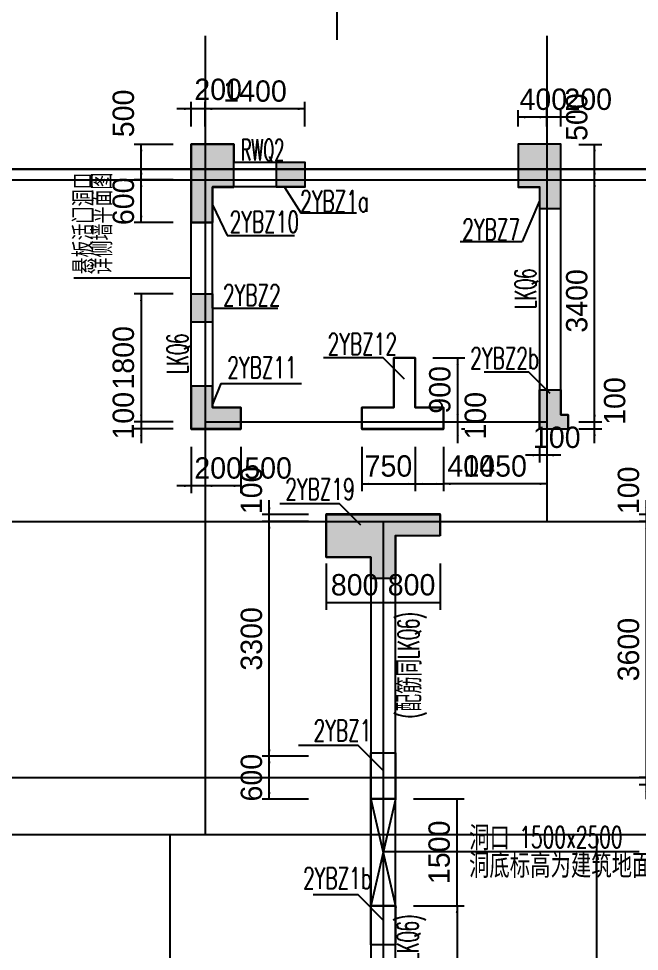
# Model space of a CAD drawing. Extents: x 387171 to 699106, y 11966 to 245688.
# Drawn here: x 574785 to 583510, y 221396 to 234504 of the extents above; entities that cross this region are included whole.
import ezdxf

# ---------------------------------------------------------------- set-up
doc = ezdxf.new("R2010")
doc.units = 0
doc.header["$LTSCALE"] = 100
doc.header["$MEASUREMENT"] = 0
for name, color, linetype in [('b边缘构件', 235, 'Continuous'), ('DOTE', 253, 'Continuous'), ('HIDE_BEAMDIMMASS', 2, 'Continuous'), ('Q-TEXT', 2, 'Continuous'), ('wall-主楼', 2, 'Continuous'), ('wall-开洞', 5, 'Continuous'), ('Y阴影', 254, 'Continuous'), ('剪力墙开洞', 5, 'Continuous'), ('小尺寸', 4, 'Continuous'), ('边缘构件标注', 1, 'Continuous')]:
    doc.layers.add(name, color=color, linetype=linetype)
doc.styles.add('hztxt', font='hztxt')
doc.styles.get("Standard").update_dxf_attribs({"font": 'standard'})
doc.dimstyles.get("Standard").update_dxf_attribs({"dimtxt": 300, "dimasz": 100, "dimexe": 100, "dimexo": 250, "dimgap": 100, "dimtad": 0, "dimtoh": 1, "dimdec": 0, "dimdsep": 46, "dimcen": 0.09, "dimclrt": 7, "dimadec": 0, "dimazin": 0, "dimtfac": 1, "dimtdec": 4, "dimtofl": 0, "dimtmove": 0, "dimatfit": 3, "dimfxl": 1, "dimtolj": 1, "dimtzin": 0, "dimarcsym": 0})

# ---------------------------------------------------------------- blocks, each defined once
blk = doc.blocks.new('*D2143')
at = {"layer": '小尺寸', "color": 0, "linetype": 'ByBlock', "lineweight": -2}
for p, q in [((580397, 222037), (581047, 222037)), ((580947, 222037), (580947, 219437)), ((580397, 219437), (581047, 219437))]:
    blk.add_line(p, q, dxfattribs=at)
for points in [[(580947, 222037), (580963, 221937), (580930, 221937)], [(580947, 219437), (580930, 219537), (580963, 219537)]]:
    blk.add_solid(points, dxfattribs=at)
at = {"layer": '小尺寸', "color": 7, "linetype": 'Continuous', "lineweight": -2, "insert": (580697, 220737), "char_height": 300, "width": 775, "attachment_point": 5, "rotation": 90, "style": 'hztxt'}
blk.add_mtext('2600', dxfattribs=at)
blk = doc.blocks.new('*D981')
at = {"layer": '小尺寸', "color": 0, "linetype": 'ByBlock', "lineweight": -2}
for p, q in [((579608, 228487), (579608, 227865)), ((580358, 228487), (580358, 227865)), ((579608, 227965), (580358, 227965))]:
    blk.add_line(p, q, dxfattribs=at)
for points in [[(579608, 227965), (579708, 227981), (579708, 227948)], [(580358, 227965), (580258, 227948), (580258, 227981)]]:
    blk.add_solid(points, dxfattribs=at)
at = {"layer": '小尺寸', "color": 7, "linetype": 'Continuous', "lineweight": -2, "insert": (579983, 228215), "char_height": 300, "width": 566.67, "attachment_point": 5, "rotation": 360, "style": 'hztxt'}
blk.add_mtext('750', dxfattribs=at)
blk = doc.blocks.new('*D935')
at = {"layer": '小尺寸', "color": 0, "linetype": 'ByBlock', "lineweight": -2}
for p, q in [((580956, 228537), (580956, 229037)), ((581008, 228837), (581056, 228837)), ((581008, 228737), (581056, 228737))]:
    blk.add_line(p, q, dxfattribs=at)
for points in [[(580956, 228837), (580939, 228937), (580973, 228937)], [(580956, 228737), (580973, 228637), (580939, 228637)]]:
    blk.add_solid(points, dxfattribs=at)
at = {"layer": '小尺寸', "color": 7, "linetype": 'Continuous', "lineweight": -2, "insert": (581206, 228923), "char_height": 300, "width": 476.67, "attachment_point": 5, "rotation": 90, "style": 'hztxt'}
blk.add_mtext('100', dxfattribs=at)
blk = doc.blocks.new('*D523')
at = {"layer": '小尺寸', "color": 0, "linetype": 'ByBlock', "lineweight": -2}
for p, q in [((580608, 229737), (581056, 229737)), ((580956, 228837), (580956, 229737)), ((580608, 228837), (581056, 228837))]:
    blk.add_line(p, q, dxfattribs=at)
for points in [[(580956, 229737), (580973, 229637), (580939, 229637)], [(580956, 228837), (580939, 228937), (580973, 228937)]]:
    blk.add_solid(points, dxfattribs=at)
at = {"layer": '小尺寸', "color": 7, "linetype": 'Continuous', "lineweight": -2, "insert": (580706, 229287), "char_height": 300, "width": 556.67, "attachment_point": 5, "rotation": 90, "style": 'hztxt'}
blk.add_mtext('900', dxfattribs=at)
blk = doc.blocks.new('*D2597')
at = {"layer": '小尺寸', "color": 0, "linetype": 'ByBlock', "lineweight": -2}
for p, q in [((576508, 229037), (576508, 228537)), ((576958, 228837), (576408, 228837)), ((576958, 228737), (576408, 228737))]:
    blk.add_line(p, q, dxfattribs=at)
for points in [[(576508, 228837), (576491, 228937), (576525, 228937)], [(576508, 228737), (576525, 228637), (576491, 228637)]]:
    blk.add_solid(points, dxfattribs=at)
at = {"layer": '小尺寸', "color": 7, "linetype": 'Continuous', "lineweight": -2, "insert": (576258, 228923), "char_height": 300, "width": 476.67, "attachment_point": 5, "rotation": 90, "style": 'hztxt'}
blk.add_mtext('100', dxfattribs=at)
blk = doc.blocks.new('*D2192')
at = {"layer": '小尺寸', "color": 0, "linetype": 'ByBlock', "lineweight": -2}
for p, q in [((577408, 228487), (577408, 227837)), ((577908, 228487), (577908, 227837)), ((577908, 227937), (577408, 227937))]:
    blk.add_line(p, q, dxfattribs=at)
for points in [[(577408, 227937), (577508, 227954), (577508, 227920)], [(577908, 227937), (577808, 227920), (577808, 227954)]]:
    blk.add_solid(points, dxfattribs=at)
at = {"layer": '小尺寸', "color": 7, "linetype": 'Continuous', "lineweight": -2, "insert": (578291, 228187), "char_height": 300, "width": 566.67, "attachment_point": 5, "rotation": 360, "style": 'hztxt'}
blk.add_mtext('500', dxfattribs=at)
blk = doc.blocks.new('*D1717')
at = {"layer": '小尺寸', "color": 0, "linetype": 'ByBlock', "lineweight": -2}
for p, q in [((577208, 228487), (577208, 227837)), ((577408, 228487), (577408, 227837)), ((577608, 227937), (577008, 227937))]:
    blk.add_line(p, q, dxfattribs=at)
for points in [[(577208, 227937), (577108, 227920), (577108, 227954)], [(577408, 227937), (577508, 227954), (577508, 227920)]]:
    blk.add_solid(points, dxfattribs=at)
at = {"layer": '小尺寸', "color": 7, "linetype": 'Continuous', "lineweight": -2, "insert": (577589, 228187), "char_height": 300, "width": 566.67, "attachment_point": 5, "rotation": 360, "style": 'hztxt'}
blk.add_mtext('200', dxfattribs=at)
blk = doc.blocks.new('*D1679')
at = {"layer": '小尺寸', "color": 0, "linetype": 'ByBlock', "lineweight": -2}
for p, q in [((582108, 228487), (582108, 228268)), ((582208, 228487), (582208, 228268)), ((582408, 228368), (581908, 228368))]:
    blk.add_line(p, q, dxfattribs=at)
for points in [[(582108, 228368), (582008, 228352), (582008, 228385)], [(582208, 228368), (582308, 228385), (582308, 228352)]]:
    blk.add_solid(points, dxfattribs=at)
at = {"layer": '小尺寸', "color": 7, "linetype": 'Continuous', "lineweight": -2, "insert": (582349, 228618), "char_height": 300, "width": 476.67, "attachment_point": 5, "rotation": 360, "style": 'hztxt'}
blk.add_mtext('100', dxfattribs=at)
blk = doc.blocks.new('*D1218')
at = {"layer": '小尺寸', "color": 0, "linetype": 'ByBlock', "lineweight": -2}
for p, q in [((582881, 228537), (582881, 229037)), ((582658, 228837), (582981, 228837)), ((582658, 228737), (582981, 228737))]:
    blk.add_line(p, q, dxfattribs=at)
for points in [[(582881, 228837), (582865, 228937), (582898, 228937)], [(582881, 228737), (582898, 228637), (582865, 228637)]]:
    blk.add_solid(points, dxfattribs=at)
at = {"layer": '小尺寸', "color": 7, "linetype": 'Continuous', "lineweight": -2, "insert": (583164, 229130), "char_height": 300, "width": 476.67, "attachment_point": 5, "rotation": 90, "style": 'hztxt'}
blk.add_mtext('100', dxfattribs=at)
blk = doc.blocks.new('*D797')
at = {"layer": '小尺寸', "color": 0, "linetype": 'ByBlock', "lineweight": -2}
for p, q in [((582658, 232237), (582981, 232237)), ((582881, 228837), (582881, 232237)), ((582658, 228837), (582981, 228837))]:
    blk.add_line(p, q, dxfattribs=at)
for points in [[(582881, 232237), (582898, 232137), (582865, 232137)], [(582881, 228837), (582865, 228937), (582898, 228937)]]:
    blk.add_solid(points, dxfattribs=at)
at = {"layer": '小尺寸', "color": 7, "linetype": 'Continuous', "lineweight": -2, "insert": (582631, 230537), "char_height": 300, "width": 785, "attachment_point": 5, "rotation": 90, "style": 'hztxt'}
blk.add_mtext('3400', dxfattribs=at)
blk = doc.blocks.new('*D708')
at = {"layer": '小尺寸', "color": 0, "linetype": 'ByBlock', "lineweight": -2}
for p, q in [((579908, 226846), (579908, 226196)), ((580708, 226846), (580708, 226196)), ((580708, 226296), (579908, 226296))]:
    blk.add_line(p, q, dxfattribs=at)
for points in [[(579908, 226296), (580008, 226313), (580008, 226280)], [(580708, 226296), (580608, 226280), (580608, 226313)]]:
    blk.add_solid(points, dxfattribs=at)
at = {"layer": '小尺寸', "color": 7, "linetype": 'Continuous', "lineweight": -2, "insert": (580308, 226546), "char_height": 300, "width": 566.67, "attachment_point": 5, "rotation": 360, "style": 'hztxt'}
blk.add_mtext('800', dxfattribs=at)
blk = doc.blocks.new('*D310')
at = {"layer": '小尺寸', "color": 0, "linetype": 'ByBlock', "lineweight": -2}
for p, q in [((579108, 226846), (579108, 226196)), ((579908, 226846), (579908, 226196)), ((579908, 226296), (579108, 226296))]:
    blk.add_line(p, q, dxfattribs=at)
for points in [[(579108, 226296), (579208, 226313), (579208, 226280)], [(579908, 226296), (579808, 226280), (579808, 226313)]]:
    blk.add_solid(points, dxfattribs=at)
at = {"layer": '小尺寸', "color": 7, "linetype": 'Continuous', "lineweight": -2, "insert": (579508, 226546), "char_height": 300, "width": 566.67, "attachment_point": 5, "rotation": 360, "style": 'hztxt'}
blk.add_mtext('800', dxfattribs=at)
blk = doc.blocks.new('*D2860')
at = {"layer": '小尺寸', "color": 0, "linetype": 'ByBlock', "lineweight": -2}
for p, q in [((578858, 224137), (578208, 224137)), ((578308, 223537), (578308, 224137)), ((578858, 223537), (578208, 223537))]:
    blk.add_line(p, q, dxfattribs=at)
for points in [[(578308, 224137), (578325, 224037), (578291, 224037)], [(578308, 223537), (578291, 223637), (578325, 223637)]]:
    blk.add_solid(points, dxfattribs=at)
at = {"layer": '小尺寸', "color": 7, "linetype": 'Continuous', "lineweight": -2, "insert": (578058, 223837), "char_height": 300, "width": 556.67, "attachment_point": 5, "rotation": 90, "style": 'hztxt'}
blk.add_mtext('600', dxfattribs=at)
blk = doc.blocks.new('*D2469')
at = {"layer": '小尺寸', "color": 0, "linetype": 'ByBlock', "lineweight": -2}
for p, q in [((578858, 227437), (578208, 227437)), ((578308, 224137), (578308, 227437)), ((578858, 224137), (578208, 224137))]:
    blk.add_line(p, q, dxfattribs=at)
for points in [[(578308, 227437), (578325, 227337), (578291, 227337)], [(578308, 224137), (578291, 224237), (578325, 224237)]]:
    blk.add_solid(points, dxfattribs=at)
at = {"layer": '小尺寸', "color": 7, "linetype": 'Continuous', "lineweight": -2, "insert": (578058, 225787), "char_height": 300, "width": 780, "attachment_point": 5, "rotation": 90, "style": 'hztxt'}
blk.add_mtext('3300', dxfattribs=at)
blk = doc.blocks.new('*D2394')
at = {"layer": '小尺寸', "color": 0, "linetype": 'ByBlock', "lineweight": -2}
for p, q in [((583608, 223537), (583608, 224037)), ((584158, 223837), (583508, 223837)), ((584158, 223737), (583508, 223737))]:
    blk.add_line(p, q, dxfattribs=at)
for points in [[(583608, 223837), (583591, 223937), (583624, 223937)], [(583608, 223737), (583624, 223637), (583591, 223637)]]:
    blk.add_solid(points, dxfattribs=at)
at = {"layer": '小尺寸', "color": 7, "linetype": 'Continuous', "lineweight": -2, "insert": (583858, 223923), "char_height": 300, "width": 476.67, "attachment_point": 5, "rotation": 90, "style": 'hztxt'}
blk.add_mtext('100', dxfattribs=at)
blk = doc.blocks.new('*D1956')
at = {"layer": '小尺寸', "color": 0, "linetype": 'ByBlock', "lineweight": -2}
for p, q in [((584158, 227437), (583508, 227437)), ((583608, 223837), (583608, 227437)), ((584158, 223837), (583508, 223837))]:
    blk.add_line(p, q, dxfattribs=at)
for points in [[(583608, 227437), (583624, 227337), (583591, 227337)], [(583608, 223837), (583591, 223937), (583624, 223937)]]:
    blk.add_solid(points, dxfattribs=at)
at = {"layer": '小尺寸', "color": 7, "linetype": 'Continuous', "lineweight": -2, "insert": (583358, 225637), "char_height": 300, "width": 775, "attachment_point": 5, "rotation": 90, "style": 'hztxt'}
blk.add_mtext('3600', dxfattribs=at)
blk = doc.blocks.new('*D2718')
at = {"layer": '小尺寸', "color": 0, "linetype": 'ByBlock', "lineweight": -2}
for p, q in [((577408, 232988), (577408, 233334)), ((578808, 232988), (578808, 233334)), ((578808, 233234), (577408, 233234))]:
    blk.add_line(p, q, dxfattribs=at)
for points in [[(577408, 233234), (577508, 233251), (577508, 233218)], [(578808, 233234), (578708, 233218), (578708, 233251)]]:
    blk.add_solid(points, dxfattribs=at)
at = {"layer": '小尺寸', "color": 7, "linetype": 'Continuous', "lineweight": -2, "insert": (578108, 233484), "char_height": 300, "width": 695, "attachment_point": 5, "rotation": 360, "style": 'hztxt'}
blk.add_mtext('1400', dxfattribs=at)
blk = doc.blocks.new('*D2687')
at = {"layer": '小尺寸', "color": 0, "linetype": 'ByBlock', "lineweight": -2}
for p, q in [((577208, 232988), (577208, 233334)), ((577408, 232988), (577408, 233334)), ((577608, 233234), (577008, 233234))]:
    blk.add_line(p, q, dxfattribs=at)
for points in [[(577208, 233234), (577108, 233218), (577108, 233251)], [(577408, 233234), (577508, 233251), (577508, 233218)]]:
    blk.add_solid(points, dxfattribs=at)
at = {"layer": '小尺寸', "color": 7, "linetype": 'Continuous', "lineweight": -2, "insert": (577589, 233508), "char_height": 300, "width": 566.67, "attachment_point": 5, "rotation": 360, "style": 'hztxt'}
blk.add_mtext('200', dxfattribs=at)
blk = doc.blocks.new('*D2245')
at = {"layer": '小尺寸', "color": 0, "linetype": 'ByBlock', "lineweight": -2}
for p, q in [((576958, 232237), (576408, 232237)), ((576508, 231637), (576508, 232237)), ((576958, 231637), (576408, 231637))]:
    blk.add_line(p, q, dxfattribs=at)
for points in [[(576508, 232237), (576525, 232137), (576491, 232137)], [(576508, 231637), (576491, 231737), (576525, 231737)]]:
    blk.add_solid(points, dxfattribs=at)
at = {"layer": '小尺寸', "color": 7, "linetype": 'Continuous', "lineweight": -2, "insert": (576258, 231937), "char_height": 300, "width": 556.67, "attachment_point": 5, "rotation": 90, "style": 'hztxt'}
blk.add_mtext('600', dxfattribs=at)
blk = doc.blocks.new('*D1820')
at = {"layer": '小尺寸', "color": 0, "linetype": 'ByBlock', "lineweight": -2}
for p, q in [((576958, 232737), (576408, 232737)), ((576508, 232237), (576508, 232737)), ((576958, 232237), (576408, 232237))]:
    blk.add_line(p, q, dxfattribs=at)
for points in [[(576508, 232737), (576525, 232637), (576491, 232637)], [(576508, 232237), (576491, 232337), (576525, 232337)]]:
    blk.add_solid(points, dxfattribs=at)
at = {"layer": '小尺寸', "color": 7, "linetype": 'Continuous', "lineweight": -2, "insert": (576258, 233172), "char_height": 300, "width": 566.67, "attachment_point": 5, "rotation": 90, "style": 'hztxt'}
blk.add_mtext('500', dxfattribs=at)
blk = doc.blocks.new('*D875')
at = {"layer": '小尺寸', "color": 0, "linetype": 'ByBlock', "lineweight": -2}
for p, q in [((582658, 232737), (582981, 232737)), ((582881, 232237), (582881, 232737)), ((582658, 232237), (582981, 232237))]:
    blk.add_line(p, q, dxfattribs=at)
for points in [[(582881, 232737), (582898, 232637), (582865, 232637)], [(582881, 232237), (582865, 232337), (582898, 232337)]]:
    blk.add_solid(points, dxfattribs=at)
at = {"layer": '小尺寸', "color": 7, "linetype": 'Continuous', "lineweight": -2, "insert": (582631, 233120), "char_height": 300, "width": 566.67, "attachment_point": 5, "rotation": 90, "style": 'hztxt'}
blk.add_mtext('500', dxfattribs=at)
blk = doc.blocks.new('*D1372')
at = {"layer": '小尺寸', "color": 0, "linetype": 'ByBlock', "lineweight": -2}
for p, q in [((582208, 232988), (582208, 233219)), ((582408, 232988), (582408, 233219)), ((582608, 233119), (582008, 233119))]:
    blk.add_line(p, q, dxfattribs=at)
for points in [[(582208, 233119), (582108, 233102), (582108, 233136)], [(582408, 233119), (582508, 233136), (582508, 233102)]]:
    blk.add_solid(points, dxfattribs=at)
at = {"layer": '小尺寸', "color": 7, "linetype": 'Continuous', "lineweight": -2, "insert": (582791, 233369), "char_height": 300, "width": 566.67, "attachment_point": 5, "rotation": 360, "style": 'hztxt'}
blk.add_mtext('200', dxfattribs=at)
blk = doc.blocks.new('*D1328')
at = {"layer": '小尺寸', "color": 0, "linetype": 'ByBlock', "lineweight": -2}
for p, q in [((581808, 232988), (581808, 233219)), ((582208, 232988), (582208, 233219)), ((582208, 233119), (581808, 233119))]:
    blk.add_line(p, q, dxfattribs=at)
for points in [[(581808, 233119), (581908, 233136), (581908, 233102)], [(582208, 233119), (582108, 233102), (582108, 233136)]]:
    blk.add_solid(points, dxfattribs=at)
at = {"layer": '小尺寸', "color": 7, "linetype": 'Continuous', "lineweight": -2, "insert": (582160, 233369), "char_height": 300, "width": 576.67, "attachment_point": 5, "rotation": 360, "style": 'hztxt'}
blk.add_mtext('400', dxfattribs=at)
blk = doc.blocks.new('*D887')
at = {"layer": '小尺寸', "color": 0, "linetype": 'ByBlock', "lineweight": -2}
for p, q in [((580758, 228487), (580758, 227865)), ((582208, 228487), (582208, 227865)), ((582208, 227965), (580758, 227965))]:
    blk.add_line(p, q, dxfattribs=at)
for points in [[(580758, 227965), (580858, 227981), (580858, 227948)], [(582208, 227965), (582108, 227948), (582108, 227981)]]:
    blk.add_solid(points, dxfattribs=at)
at = {"layer": '小尺寸', "color": 7, "linetype": 'Continuous', "lineweight": -2, "insert": (581483, 228215), "char_height": 300, "width": 695, "attachment_point": 5, "rotation": 360, "style": 'hztxt'}
blk.add_mtext('1450', dxfattribs=at)
blk = doc.blocks.new('*D22')
at = {"layer": '小尺寸', "color": 0, "linetype": 'ByBlock', "lineweight": -2}
for p, q in [((578308, 227237), (578308, 227737)), ((578858, 227537), (578208, 227537)), ((578858, 227437), (578208, 227437))]:
    blk.add_line(p, q, dxfattribs=at)
for points in [[(578308, 227537), (578291, 227637), (578325, 227637)], [(578308, 227437), (578325, 227337), (578291, 227337)]]:
    blk.add_solid(points, dxfattribs=at)
at = {"layer": '小尺寸', "color": 7, "linetype": 'Continuous', "lineweight": -2, "insert": (578058, 227875), "char_height": 300, "width": 476.67, "attachment_point": 5, "rotation": 90, "style": 'hztxt'}
blk.add_mtext('100', dxfattribs=at)
blk = doc.blocks.new('*D2129')
at = {"layer": '小尺寸', "color": 0, "linetype": 'ByBlock', "lineweight": -2}
for p, q in [((583608, 227237), (583608, 227737)), ((584158, 227537), (583508, 227537)), ((584158, 227437), (583508, 227437))]:
    blk.add_line(p, q, dxfattribs=at)
for points in [[(583608, 227537), (583591, 227637), (583624, 227637)], [(583608, 227437), (583624, 227337), (583591, 227337)]]:
    blk.add_solid(points, dxfattribs=at)
at = {"layer": '小尺寸', "color": 7, "linetype": 'Continuous', "lineweight": -2, "insert": (583358, 227875), "char_height": 300, "width": 476.67, "attachment_point": 5, "rotation": 90, "style": 'hztxt'}
blk.add_mtext('100', dxfattribs=at)
blk = doc.blocks.new('*D2586')
at = {"layer": '小尺寸', "color": 0, "linetype": 'ByBlock', "lineweight": -2}
for p, q in [((580358, 228487), (580358, 227865)), ((580758, 228487), (580758, 227865)), ((580358, 227965), (580758, 227965))]:
    blk.add_line(p, q, dxfattribs=at)
for points in [[(580358, 227965), (580458, 227981), (580458, 227948)], [(580758, 227965), (580658, 227948), (580658, 227981)]]:
    blk.add_solid(points, dxfattribs=at)
at = {"layer": '小尺寸', "color": 7, "linetype": 'Continuous', "lineweight": -2, "insert": (581146, 228215), "char_height": 300, "width": 576.67, "attachment_point": 5, "rotation": 360, "style": 'hztxt'}
blk.add_mtext('400', dxfattribs=at)
blk = doc.blocks.new('*D423')
at = {"layer": '小尺寸', "color": 0, "linetype": 'ByBlock', "lineweight": -2}
for p, q in [((576958, 230637), (576408, 230637)), ((576508, 230637), (576508, 228837)), ((576958, 228837), (576408, 228837))]:
    blk.add_line(p, q, dxfattribs=at)
for points in [[(576508, 230637), (576525, 230537), (576491, 230537)], [(576508, 228837), (576491, 228937), (576525, 228937)]]:
    blk.add_solid(points, dxfattribs=at)
at = {"layer": '小尺寸', "color": 7, "linetype": 'Continuous', "lineweight": -2, "insert": (576258, 229737), "char_height": 300, "width": 690, "attachment_point": 5, "rotation": 90, "style": 'hztxt'}
blk.add_mtext('1800', dxfattribs=at)
blk = doc.blocks.new('*D945')
at = {"layer": '小尺寸', "color": 0, "linetype": 'ByBlock', "lineweight": -2}
for p, q in [((580333, 223538), (581047, 223538)), ((580947, 222038), (580947, 223538)), ((580333, 222038), (581047, 222038))]:
    blk.add_line(p, q, dxfattribs=at)
for points in [[(580947, 223538), (580963, 223438), (580930, 223438)], [(580947, 222038), (580930, 222138), (580963, 222138)]]:
    blk.add_solid(points, dxfattribs=at)
at = {"layer": '小尺寸', "color": 7, "linetype": 'Continuous', "lineweight": -2, "insert": (580697, 222788), "char_height": 300, "width": 690, "attachment_point": 5, "rotation": 90, "style": 'hztxt'}
blk.add_mtext('1500', dxfattribs=at)

msp = doc.modelspace()

# ---------------------------------------------------------------- hatches: boundary and pattern name
at = {"layer": 'Y阴影'}
for points in [[(577808.1, 232136.9), (577808.1, 232737.9), (577208.1, 232737.9), (577208.1, 231636.8), (577508.1, 231636.8), (577508.1, 232136.9)], [(582408.1, 232737.9), (581808.1, 232737.9), (581808.1, 232136.9), (582108.1, 232136.9), (582108.1, 231836.9), (582408.1, 231836.9)], [(578808.1, 232487.9), (578808.1, 232136.9), (578408.1, 232136.9), (578408.1, 232487.9)], [(577508.1, 230237.9), (577208.1, 230237.9), (577208.1, 230637.9), (577508.1, 230637.9)], [(577508.1, 229337.9), (577208.1, 229337.9), (577208.1, 228736.9), (577908.1, 228736.9), (577908.1, 229037.9), (577508.1, 229037.9)], [(582408.1, 228936.9), (582508.1, 228936.9), (582508.1, 228736.9), (582108.1, 228736.9), (582108.1, 229286.9), (582408.1, 229286.9)], [(580708.1, 227236.9), (580083.1, 227236.9), (580083.1, 226636.9), (579733.1, 226636.9), (579733.1, 226937.9), (579108.1, 226937.9), (579108.1, 227536.9), (580708.1, 227536.9)]]:
    msp.add_hatch(color=256, dxfattribs=at).paths.add_polyline_path(points, flags=0)
h = msp.add_hatch(dxfattribs=at)
h.set_pattern_fill('ANSI31', color=256, scale=25, style=0)
h.set_pattern_definition([])
h.paths.add_polyline_path([(580058.1, 229736.8), (580058.1, 229037.9), (579608.1, 229037.9), (579608.1, 228736.9), (580058.1, 228736.9), (580758.1, 228736.9), (580758.1, 229037.9), (580358.1, 229037.9), (580358.1, 229736.8)], flags=0)
h = msp.add_hatch(dxfattribs=at)
h.set_pattern_fill('ANSI31', color=256, scale=25, style=0)
h.set_pattern_definition([])
h.paths.add_polyline_path([(580083.1, 224187.2), (580083.1, 223536.9), (579733.1, 223536.9), (579733.1, 224187.2)], flags=0)
h = msp.add_hatch(dxfattribs=at)
h.set_pattern_fill('ANSI31', color=256, scale=25, style=0)
h.set_pattern_definition([])
h.paths.add_polyline_path([(580083.1, 222036.9), (580083.1, 221486.6), (579733.1, 221486.6), (579733.1, 222036.9)], flags=0)

# ---------------------------------------------------------------- linework, layer by layer
at = {"color": 6, "lineweight": 30}
msp.add_lwpolyline([(476181.3, 232428.8), (494258.1, 233154.4), (494258.1, 231537.9), (540808.1, 231537.9), (540808.1, 232387.9), (590208.1, 232387.9), (590208.1, 232187.9), (593108.1, 232187.9), (593108.1, 230737.9), (608058.1, 230737.9), (608058.1, 231687.9), (648158.1, 231687.9), (648158.1, 230737.9), (657058.1, 230737.9), (657158.1, 196187.9), (658248.2, 196187.9), (663075.9, 83077.9), (659946, 47787.8), (654318.1, 48286.9), (653832.2, 42808.4), (496133.5, 56794.9), (482757.4, 68610.1), (476181.3, 232428.8)], dxfattribs=at)
at = {"layer": 'b边缘构件'}
for points in [[(577808.1, 232136.9), (577808.1, 232737.9), (577208.1, 232737.9), (577208.1, 231636.8), (577508.1, 231636.8), (577508.1, 232136.9), (577808.1, 232136.9)], [(582408.1, 232737.9), (581808.1, 232737.9), (581808.1, 232136.9), (582108.1, 232136.9), (582108.1, 231836.9), (582408.1, 231836.9), (582408.1, 232737.9)], [(578808.1, 232487.9), (578808.1, 232136.9), (578408.1, 232136.9), (578408.1, 232487.9), (578808.1, 232487.9)], [(577508.1, 230237.9), (577208.1, 230237.9), (577208.1, 230637.9), (577508.1, 230637.9), (577508.1, 230237.9)], [(582408.1, 228936.9), (582508.1, 228936.9), (582508.1, 228736.9), (582108.1, 228736.9), (582108.1, 229286.9), (582408.1, 229286.9), (582408.1, 228936.9)], [(580708.1, 227236.9), (580083.1, 227236.9), (580083.1, 226636.9), (579733.1, 226636.9), (579733.1, 226937.9), (579108.1, 226937.9), (579108.1, 227536.9), (580708.1, 227536.9), (580708.1, 227236.9)], [(580083.1, 224187.2), (580083.1, 223536.9), (579733.1, 223536.9), (579733.1, 224187.2), (580083.1, 224187.2)], [(580083.1, 222036.9), (580083.1, 221486.6), (579733.1, 221486.6), (579733.1, 222036.9), (580083.1, 222036.9)]]:
    msp.add_lwpolyline(points, dxfattribs=at)
for points in [[(580058.1, 229736.8), (580058.1, 229037.9), (579608.1, 229037.9), (579608.1, 228736.9), (580058.1, 228736.9), (580758.1, 228736.9), (580758.1, 229037.9), (580358.1, 229037.9), (580358.1, 229736.8)], [(577508.1, 229337.9), (577208.1, 229337.9), (577208.1, 228736.9), (577908.1, 228736.9), (577908.1, 229037.9), (577508.1, 229037.9)]]:
    msp.add_lwpolyline(points, close=True, dxfattribs=at)
at = {"layer": 'DOTE'}
for p, q in [((579258.1, 238913.1), (579258.1, 234208.1)), ((577408.1, 234260.7), (577408.1, 223037.9)), ((582208.1, 234260.7), (582208.1, 227437.9)), ((538758.1, 232237.9), (590108.1, 232237.9)), ((577408.1, 228837.9), (582208.1, 228837.9)), ((539629.1, 227437.9), (590108.1, 227437.9)), ((579908.1, 227437.9), (579908.1, 210429.3)), ((539629.1, 223837.9), (599108.1, 223837.9)), ((539629.1, 223037.9), (585908.1, 223037.9)), ((576908.1, 223037.9), (576908.1, 210429.3)), ((582908.1, 223037.9), (582908.1, 210429.3))]:
    msp.add_line(p, q, dxfattribs=at)
at = {"layer": 'HIDE_BEAMDIMMASS'}
msp.add_line((575562.5, 230859.3), (577208.1, 230859.3), dxfattribs=at)
at = {"layer": 'wall-主楼'}
for points in [[(577508.1, 231637.9), (577208.1, 231637.9), (577208.1, 232737.9), (577808.1, 232737.9), (577808.1, 232487.9), (578808.1, 232487.9), (578808.1, 232137.9), (577508.1, 232137.9)], [(581808.1, 232137.9), (582108.1, 232137.9), (582108.1, 228737.9), (582508.1, 228737.9), (582507.8, 228937.9), (582407.8, 228937.9), (582408.1, 232737.9), (581808.1, 232737.9)], [(577208.1, 230637.9), (577508.1, 230637.9), (577508.1, 229037.9), (577908.1, 229037.9), (577908.1, 228737.9), (577208.1, 228737.9)], [(580757.8, 229037.9), (580757.8, 228737.9), (579607.8, 228737.9), (579607.8, 229037.9), (580058.1, 229037.9), (580058.1, 229737.9), (580358.1, 229737.9), (580358.1, 229037.9)], [(580708.1, 227237.9), (580708.1, 227537.9), (579108.1, 227537.9), (579108.1, 226937.9), (579733.1, 226937.9), (579733.1, 223537.9), (580083.1, 223537.9), (580083.1, 227237.9)], [(579733.1, 219937.9), (579733.1, 218737.9), (579307.8, 218737.9), (579307.8, 218437.9), (580507.8, 218437.9), (580507.8, 218737.9), (580083.1, 218737.9), (580083.1, 219937.9), (580408.1, 219937.9), (580408.1, 220237.9), (580083.1, 220237.9), (580083.1, 222037.9), (579733.1, 222037.9), (579733.1, 220237.9), (579408.1, 220237.9), (579408.1, 219937.9)]]:
    msp.add_lwpolyline(points, close=True, dxfattribs=at)
at = {"layer": 'wall-开洞'}
for p, q in [((577208.1, 230436.8), (577208.1, 231636.8)), ((577508.1, 230436.8), (577508.1, 231636.8)), ((579733.1, 222036.9), (579733.1, 223536.9)), ((580083.1, 223536.9), (579733.1, 222037.9)), ((579733.1, 223536.9), (580085.1, 222014.2)), ((580083.1, 222036.9), (580083.1, 223536.9))]:
    msp.add_line(p, q, dxfattribs=at)
msp.add_lwpolyline([(580083.1, 223537.9), (579733.1, 223537.9), (579733.1, 222037.9), (580083.1, 222037.9)], close=True, dxfattribs=at)
at = {"layer": '剪力墙开洞'}
msp.add_line((583508.5, 222793.7), (579909.5, 222793.7), dxfattribs=at)
at = {"layer": '边缘构件标注', "color": 200}
for p, q in [((577508.1, 231886.9), (577713.8, 231457.8)), ((582108.1, 231941.8), (581864.8, 231372.5)), ((577713.8, 231457.8), (578662.2, 231457.8)), ((580991, 231372.5), (581864.8, 231372.5)), ((577508.1, 230436.8), (578426.3, 230436.8)), ((577626, 229376.8), (577508.1, 229086.9)), ((577626, 229376.8), (578762.5, 229376.8))]:
    msp.add_line(p, q, dxfattribs=at)
for points in [[(578522.6, 232136.9), (578753, 231777.1), (579533, 231777.1)], [(580208.1, 229436.8), (579908.1, 229736.8), (579068.1, 229736.8)], [(582258.1, 229236.9), (581958.1, 229536.9), (581328.1, 229536.9)], [(579595.6, 227386.9), (579295.6, 227686.9), (578455.6, 227686.9)], [(579908.1, 223936.9), (579558.1, 224286.9), (578718.1, 224286.9)], [(579906, 221839.2), (579556, 222189.2), (578926, 222189.2)]]:
    msp.add_lwpolyline(points, dxfattribs=at)

# ---------------------------------------------------------------- texts
at = {"layer": 'HIDE_BEAMDIMMASS', "width": 0.7}
for s, p in [('悬板活门洞口', (575812.5, 230909.3)), ('详侧墙平面图', (576075, 230909.3))]:
    msp.add_text(s, height=250, rotation=90, dxfattribs=at).set_placement(p)
at = {"layer": 'Q-TEXT', "color": 3, "width": 0.6}
for s, rotation, p in [('RWQ2', 360, (577907.1, 232509.1)), ('LKQ6', 90, (582057.2, 230427.1)), ('LKQ6', 90, (577169.8, 229512.1)), ('(配筋同LKQ6)', 90, (580415.5, 224670.4)), ('(配筋同LKQ6)', 90, (580407.2, 220421.7))]:
    msp.add_text(s, height=300, rotation=rotation, dxfattribs=at).set_placement(p)
at = {"layer": '剪力墙开洞', "width": 0.7}
for s, p in [('洞口 1500x2500', (581118.5, 222849.3)), ('洞底标高为建筑地面标高', (581115.4, 222460.7))]:
    msp.add_text(s, height=300, dxfattribs=at).set_placement(p)
at = {"layer": '边缘构件标注', "color": 200, "width": 0.7}
for s, rotation, p in [('2YBZ1a', 0, (578741.4, 231787)), ('2YBZ10', 360, (577750.3, 231496.2)), ('2YBZ7', 360, (581019.7, 231388.8)), ('2YBZ2', 360, (577656.1, 230468.8)), ('2YBZ12', 360, (579128, 229781.4)), ('2YBZ2b', 360, (581131.9, 229584.2)), ('2YBZ11', 360, (577717.5, 229451.4)), ('2YBZ19', 360, (578533.3, 227740.1)), ('2YBZ1', 360, (578929.5, 224349.3)), ('2YBZ1b', 360, (578782.4, 222272.6))]:
    msp.add_text(s, height=300, rotation=rotation, dxfattribs=at).set_placement(p)

# ---------------------------------------------------------------- dimensions: what is measured, and where the dimension line sits
at = {"layer": '小尺寸'}
for p1, p2, distance, picture, middle in [((577408.1, 232737.9), (577208.1, 232737.9), -496.3, '*D2687', (577106.1, 233507.9)), ((578808.1, 232737.9), (577408.1, 232737.9), -496.3, '*D2718', (578108.1, 233484.2)), ((577208.1, 232236.6), (577208.1, 232736.9), 700, '*D1820', (576258.1, 232538.9)), ((582408.1, 232236.6), (582408.1, 232736.9), -473.3, '*D875', (582631.3, 232486.8)), ((577208.1, 231636.8), (577208.1, 232236.6), 700, '*D2245', (576258.1, 231936.7)), ((582408.1, 228836.6), (582408.1, 232236.6), -473.3, '*D797', (582631.3, 230536.6)), ((582408.1, 228736.9), (582408.1, 228836.6), -473.3, '*D1218', (583163.6, 228741.5)), ((577208.1, 228836.6), (577208.1, 228736.9), -700, '*D2597', (576258.1, 228535)), ((577408.1, 228736.9), (577208.1, 228736.9), 800, '*D1717', (577106.1, 228186.9)), ((577908.1, 228736.9), (577408.1, 228736.9), 800, '*D2192', (577658.1, 228186.9)), ((582208.1, 228736.9), (582108.1, 228736.9), 368.5, '*D1679', (581960.9, 228618.4)), ((579108.1, 227436.6), (579108.1, 227536.9), 800, '*D22', (578058.1, 227486.8)), ((584407.8, 227436.6), (584407.8, 227536.9), 800, '*D2129', (583357.8, 227486.8)), ((579108.1, 224136.6), (579108.1, 227436.6), 800, '*D2469', (578058.1, 225786.6)), ((584407.8, 223836.6), (584407.8, 227436.6), 800, '*D1956', (583357.8, 225636.6)), ((579908.1, 227096.3), (579108.1, 227096.3), 800, '*D310', (579508.1, 226546.3)), ((580708.1, 227096.3), (579908.1, 227096.3), 800, '*D708', (580308.1, 226546.3)), ((579108.1, 223536.9), (579108.1, 224136.6), 800, '*D2860', (578058.1, 223836.8)), ((584407.8, 223736.9), (584407.8, 223836.6), 800, '*D2394', (583857.8, 223535)), ((580146.6, 222036.9), (580146.6, 219436.6), 800, '*D2143', (580696.6, 220736.8))]:
    dim = msp.add_aligned_dim(p1=p1, p2=p2, distance=distance, dimstyle='Standard', dxfattribs=at)
    dim.commit()
    dim.dimension.update_dxf_attribs({"geometry": picture, "text_midpoint": middle})
for base, p1, p2, angle, picture, middle in [((581808.1, 233119), (582208.1, 232737.9), (581808.1, 232737.9), 180, '*D1328', (581571.9, 233369)), ((582208.1, 233119), (582408.1, 232737.9), (582208.1, 232737.9), 180, '*D1372', (582308.1, 233369)), ((576508.1, 228836.6), (577208.1, 230636.9), (577208.1, 228836.6), 90, '*D423', (576258.1, 229736.8)), ((580956.1, 229736.8), (580358.1, 228836.6), (580358.1, 229736.8), 90, '*D523', (580706.1, 229286.7)), ((580956.1, 228836.6), (580758.1, 228736.9), (580758.1, 228836.6), 90, '*D935', (581206.1, 228535)), ((580358.1, 227964.6), (579608.1, 228736.9), (580358.1, 228736.9), 360, '*D981', (579983.1, 228214.6)), ((580758.1, 227964.6), (580358.1, 228736.9), (580758.1, 228736.9), 360, '*D2586', (580558.1, 228214.6)), ((580758.1, 227964.6), (582208.1, 228736.9), (580758.1, 228736.9), 180, '*D887', (581483.1, 228214.6)), ((580946.6, 223537.9), (580083.1, 222037.9), (580083.1, 223537.9), 90, '*D945', (580696.6, 222787.9))]:
    dim = msp.add_linear_dim(base=base, p1=p1, p2=p2, angle=angle, dimstyle='Standard', dxfattribs=at)
    dim.commit()
    dim.dimension.update_dxf_attribs({"geometry": picture, "text_midpoint": middle})

doc.saveas('drawing.dxf')
